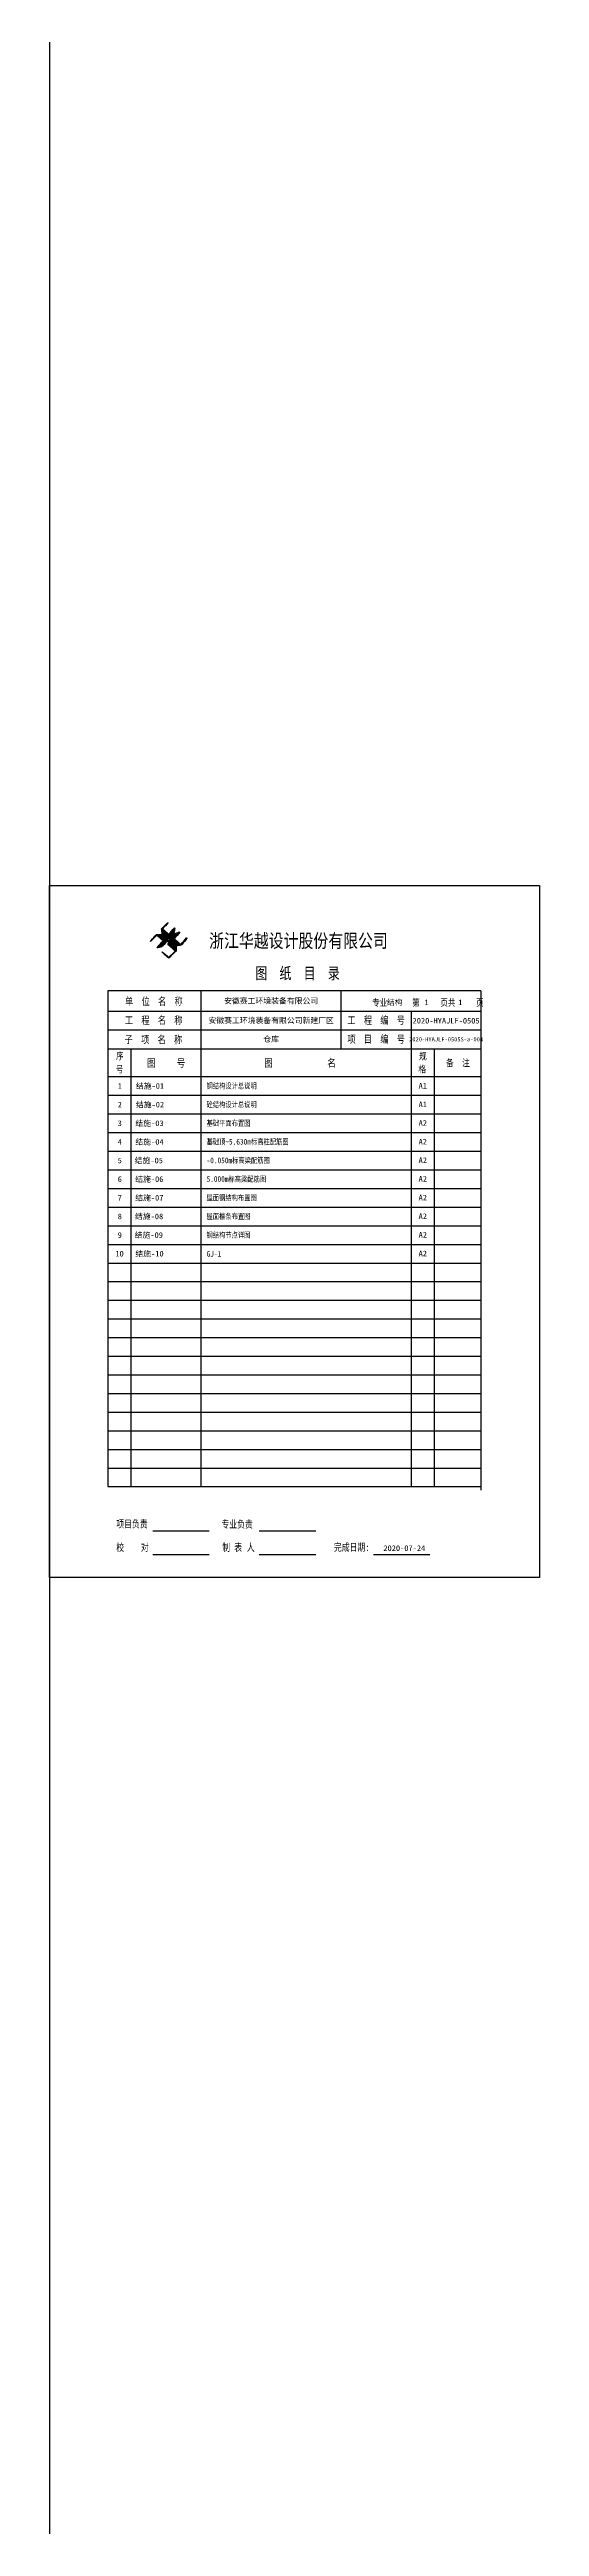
# Model space of a CAD drawing. Extents: x 1885024 to 3341100, y 16453725 to 19955423.
# Drawn here: x 3164089 to 3185089, y 18973674 to 19079999 of the extents above; entities that cross this region are included whole.
import ezdxf

# ---------------------------------------------------------------- set-up
doc = ezdxf.new("R2010")
doc.units = 0
doc.header["$LTSCALE"] = 1000
doc.header["$MEASUREMENT"] = 0
doc.layers.add('TK', color=4, linetype='Continuous')
doc.layers.add('YK校对', color=14, linetype='Continuous')
doc.styles.add('-宋体', font='', dxfattribs={"width": 0.8})
doc.styles.add('图框文字3', font='', dxfattribs={"width": 0.8})
doc.styles.add('图签宋体', font='', dxfattribs={"height": 300})
doc.styles.get('-宋体').set_extended_font_data('SimSun')
doc.styles.get('图框文字3').set_extended_font_data('SimSun')
doc.styles.get('图签宋体').set_extended_font_data('NSimSun')

# ---------------------------------------------------------------- blocks, each defined once
blk = doc.blocks.new('GeYuanFrame_30468476', base_point=(9.3, 2.3))
at = {"layer": 'TK'}
h = blk.add_hatch(color=256, dxfattribs=at)
h.dxf.hatch_style = 2
edge = h.paths.add_edge_path()
edge.add_spline(control_points=[(55.2, 277.9), (55.2, 277.9), (55.2, 277.9), (54.3, 277.1), (53.5, 276.2), (52.6, 275.3), (52.3, 275.4), (52.6, 275.6), (52.8, 275.8), (53.5, 276.6), (54.4, 277.5), (55.1, 278.3), (55.7, 278.3), (56.4, 278.3), (56.9, 278.3), (57, 278.3), (57.2, 278.4), (57.3, 278.3), (57.6, 278.2), (57.8, 277.9), (58, 277.7), (58.7, 277.1), (59.5, 276.6), (60.1, 276), (59.4, 275.1), (58.6, 274.3), (57.9, 273.4), (57.8, 273.3), (57.6, 273.1), (57.5, 273.1), (57.4, 273), (57.2, 273), (57, 272.9), (56.6, 272.8), (56.3, 272.7), (55.9, 272.6), (55.7, 272.6), (55.5, 272.5), (55.4, 272.6), (55.4, 272.8), (55.6, 272.9), (55.7, 273), (56.5, 273.9), (57.3, 274.8), (58, 275.6), (57.1, 276.4), (56.2, 277.2), (55.2, 277.9)], knot_values=[-1, 0, 0, 0, 0, 0, 1, 1, 1, 2, 2, 2, 3, 3, 3, 4, 4, 4, 5, 5, 5, 6, 6, 6, 7, 7, 7, 8, 8, 8, 9, 9, 9, 10, 10, 10, 11, 11, 11, 12, 12, 12, 13, 13, 13, 14, 14, 14, 15, 15, 15, 15], degree=3, periodic=0)
h = blk.add_hatch(color=256, dxfattribs=at)
h.dxf.hatch_style = 2
edge = h.paths.add_edge_path()
edge.add_spline(control_points=[(59.7, 276.9), (59.7, 276.9), (59.7, 276.9), (59, 277.5), (58.3, 278), (57.6, 278.6), (57.6, 279.3), (57.4, 280), (57.3, 280.7), (58.2, 281.7), (59.1, 282.6), (60.1, 283.5), (60.1, 283.5), (60.2, 283.4), (60.2, 283.4), (59.4, 282.5), (58.5, 281.7), (57.7, 280.7), (58.6, 279.9), (59.5, 279.2), (60.4, 278.4), (61.2, 279.3), (62, 280.3), (62.8, 281.2), (63.1, 281.1), (63, 280.9), (62.9, 280.5), (62.9, 280.1), (62.8, 279.8), (62.7, 279.5), (62.7, 279.3), (62.7, 279.1), (62.6, 279), (62.5, 278.8), (62.2, 278.5), (62, 278.3), (61.5, 277.7), (61.1, 277.2), (60.6, 276.6), (60.5, 276.5), (60.4, 276.3), (60.4, 276.3), (60.3, 276.3), (59.8, 276.8), (59.7, 276.9)], knot_values=[-1, 0, 0, 0, 0, 0, 1, 1, 1, 2, 2, 2, 3, 3, 3, 4, 4, 4, 5, 5, 5, 6, 6, 6, 7, 7, 7, 8, 8, 8, 9, 9, 9, 10, 10, 10, 11, 11, 11, 12, 12, 12, 13, 13, 13, 14, 14, 14, 14], degree=3, periodic=0)
h = blk.add_hatch(color=256, dxfattribs=at)
h.dxf.hatch_style = 2
edge = h.paths.add_edge_path()
edge.add_spline(control_points=[(63.9, 279), (63.9, 279), (63.9, 279), (64.3, 279.2), (64.6, 279.3), (64.9, 279.4), (65, 279.4), (65.1, 279.4), (65.1, 279.3), (64.4, 278.3), (63.5, 277.4), (62.7, 276.5), (63.7, 275.7), (64.6, 274.9), (65.6, 274), (66.4, 274.9), (67.2, 275.9), (68, 276.9), (68.1, 276.9), (68.1, 276.8), (68.2, 276.7), (67.6, 275.8), (66.7, 274.9), (66, 274), (65.9, 273.9), (65.8, 273.7), (65.6, 273.7), (65.4, 273.6), (64.9, 273.6), (64.7, 273.6), (64.3, 273.5), (64, 273.5), (63.7, 273.4), (62.8, 274.2), (62, 274.9), (61.1, 275.7), (61, 275.8), (60.7, 275.9), (60.7, 276), (60.7, 276), (60.9, 276.2), (61, 276.3), (61.5, 276.9), (61.9, 277.4), (62.4, 278), (62.6, 278.2), (62.8, 278.5), (63, 278.6), (63.2, 278.8), (63.6, 278.9), (63.9, 279)], knot_values=[-1, 0, 0, 0, 0, 0, 1, 1, 1, 2, 2, 2, 3, 3, 3, 4, 4, 4, 5, 5, 5, 6, 6, 6, 7, 7, 7, 8, 8, 8, 9, 9, 9, 10, 10, 10, 11, 11, 11, 12, 12, 12, 13, 13, 13, 14, 14, 14, 15, 15, 15, 16, 16, 16, 16], degree=3, periodic=0)
h = blk.add_hatch(color=256, dxfattribs=at)
h.dxf.hatch_style = 2
edge = h.paths.add_edge_path()
edge.add_spline(control_points=[(57.6, 270.9), (57.6, 270.9), (57.6, 270.9), (58.6, 270.2), (59.4, 269.4), (60.3, 268.6), (61.3, 269.4), (62.3, 270.3), (63.2, 271.2), (62.4, 272), (61.4, 272.8), (60.5, 273.6), (60.4, 273.7), (60.2, 273.9), (60.1, 273.9), (60.1, 274.1), (60.2, 274.6), (60.3, 274.8), (60.3, 275.1), (60.4, 275.5), (60.4, 275.7), (61.5, 274.9), (62.5, 274), (63.5, 273.1), (63.5, 272.5), (63.5, 271.9), (63.6, 271.2), (62.7, 270.3), (61.7, 269.5), (60.8, 268.6), (60.7, 268.5), (60.5, 268.2), (60.4, 268.2), (60.2, 268.2), (59.7, 268.7), (59.6, 268.8), (59.1, 269.3), (58.6, 269.7), (58.2, 270.1), (57.9, 270.3), (57.7, 270.5), (57.5, 270.7), (57.5, 270.8), (57.6, 270.8), (57.6, 270.9)], knot_values=[-1, 0, 0, 0, 0, 0, 1, 1, 1, 2, 2, 2, 3, 3, 3, 4, 4, 4, 5, 5, 5, 6, 6, 6, 7, 7, 7, 8, 8, 8, 9, 9, 9, 10, 10, 10, 11, 11, 11, 12, 12, 12, 13, 13, 13, 14, 14, 14, 14], degree=3, periodic=0)
for p, q in [((9.3, 299.3), (219.3, 299.3)), ((9.3, 2.3), (9.3, 299.3)), ((219.3, 299.3), (219.3, 2.3)), ((34.2, 254.1), (34.3, 41.3)), ((194.2, 254.1), (34.2, 254.1)), ((194.3, 245.3), (34.3, 245.3)), ((74.3, 41.3), (74.3, 254.1)), ((134.3, 229.3), (134.3, 254.1)), ((164.3, 245.3), (164.3, 41.3)), ((194.3, 39.8), (194.3, 254.1)), ((194.3, 237.3), (34.3, 237.3)), ((34.3, 229.3), (194.3, 229.3)), ((44.3, 41.3), (44.3, 229.3)), ((174.3, 41.3), (174.3, 229.3)), ((34.3, 217.3), (194.3, 217.3)), ((34.3, 209.3), (194.3, 209.3)), ((34.3, 201.3), (194.3, 201.3)), ((34.3, 193.3), (194.3, 193.3)), ((34.3, 185.3), (194.3, 185.3)), ((34.3, 177.3), (194.3, 177.3)), ((34.3, 169.3), (194.3, 169.3)), ((34.3, 161.3), (194.3, 161.3)), ((34.3, 153.3), (194.3, 153.3)), ((34.3, 145.3), (194.3, 145.3)), ((34.3, 137.3), (194.3, 137.3)), ((34.3, 129.3), (194.3, 129.3)), ((34.3, 121.3), (194.3, 121.3)), ((34.3, 113.3), (194.3, 113.3)), ((34.3, 105.3), (194.3, 105.3)), ((34.3, 97.3), (194.3, 97.3)), ((34.3, 89.3), (194.3, 89.3)), ((34.3, 81.3), (194.3, 81.3)), ((34.3, 73.3), (194.3, 73.3)), ((34.3, 65.3), (194.3, 65.3)), ((34.3, 57.3), (194.3, 57.3)), ((34.3, 49.3), (194.3, 49.3)), ((34.3, 41.3), (194.3, 41.3)), ((53.5, 22.3), (77.7, 22.3)), ((99.2, 22.3), (123.4, 22.3)), ((53.5, 12.2), (77.7, 12.2)), ((99.2, 12.2), (123.4, 12.2)), ((148.1, 12.2), (172.3, 12.2)), ((219.3, 2.3), (9.3, 2.3))]:
    blk.add_line(p, q, dxfattribs=at)
for points in [[(55.2, 277.9), (54.3, 277.1), (53.5, 276.2), (52.6, 275.3)], [(52.8, 275.8), (53.5, 276.6), (54.4, 277.5), (55.1, 278.3)], [(55.1, 278.3), (55.7, 278.3), (56.4, 278.3), (56.9, 278.3)], [(58, 275.6), (57.1, 276.4), (56.2, 277.2), (55.2, 277.9)], [(56.9, 278.3), (57, 278.3), (57.2, 278.4), (57.3, 278.3)], [(57.3, 280.7), (58.2, 281.7), (59.1, 282.6), (60.1, 283.5)], [(57.6, 278.6), (57.6, 279.3), (57.4, 280), (57.3, 280.7)], [(57.3, 278.3), (57.6, 278.2), (57.8, 277.9), (58, 277.7)], [(59.7, 276.9), (59, 277.5), (58.3, 278), (57.6, 278.6)], [(60.2, 283.4), (59.4, 282.5), (58.5, 281.7), (57.7, 280.7)], [(57.7, 280.7), (58.6, 279.9), (59.5, 279.2), (60.4, 278.4)], [(58, 277.7), (58.7, 277.1), (59.5, 276.6), (60.1, 276)], [(60.4, 276.3), (60.3, 276.3), (59.8, 276.8), (59.7, 276.9)], [(60.1, 283.5), (60.1, 283.5), (60.2, 283.4), (60.2, 283.4)], [(60.4, 278.4), (61.2, 279.3), (62, 280.3), (62.8, 281.2)], [(60.6, 276.6), (60.5, 276.5), (60.4, 276.3), (60.4, 276.3)], [(62, 278.3), (61.5, 277.7), (61.1, 277.2), (60.6, 276.6)], [(61, 276.3), (61.5, 276.9), (61.9, 277.4), (62.4, 278)], [(62.6, 279), (62.5, 278.8), (62.2, 278.5), (62, 278.3)], [(62.4, 278), (62.6, 278.2), (62.8, 278.5), (63, 278.6)], [(62.7, 279.5), (62.7, 279.3), (62.7, 279.1), (62.6, 279)], [(62.9, 280.5), (62.9, 280.1), (62.8, 279.8), (62.7, 279.5)], [(65.1, 279.3), (64.4, 278.3), (63.5, 277.4), (62.7, 276.5)], [(62.7, 276.5), (63.7, 275.7), (64.6, 274.9), (65.6, 274)], [(62.8, 281.2), (63.1, 281.1), (63, 280.9), (62.9, 280.5)], [(63, 278.6), (63.2, 278.8), (63.6, 278.9), (63.9, 279)], [(63.9, 279), (64.3, 279.2), (64.6, 279.3), (64.9, 279.4)], [(64.9, 279.4), (65, 279.4), (65.1, 279.4), (65.1, 279.3)], [(65.6, 274), (66.4, 274.9), (67.2, 275.9), (68, 276.9)], [(68.2, 276.7), (67.6, 275.8), (66.7, 274.9), (66, 274)], [(68, 276.9), (68.1, 276.9), (68.1, 276.8), (68.2, 276.7)], [(52.6, 275.3), (52.3, 275.4), (52.6, 275.6), (52.8, 275.8)], [(55.4, 272.6), (55.4, 272.8), (55.6, 272.9), (55.7, 273)], [(55.9, 272.6), (55.7, 272.6), (55.5, 272.5), (55.4, 272.6)], [(55.7, 273), (56.5, 273.9), (57.3, 274.8), (58, 275.6)], [(57, 272.9), (56.6, 272.8), (56.3, 272.7), (55.9, 272.6)], [(57.5, 273.1), (57.4, 273), (57.2, 273), (57, 272.9)], [(57.9, 273.4), (57.8, 273.3), (57.6, 273.1), (57.5, 273.1)], [(57.5, 270.7), (57.5, 270.8), (57.6, 270.8), (57.6, 270.9)], [(58.2, 270.1), (57.9, 270.3), (57.7, 270.5), (57.5, 270.7)], [(57.6, 270.9), (58.6, 270.2), (59.4, 269.4), (60.3, 268.6)], [(60.1, 276), (59.4, 275.1), (58.6, 274.3), (57.9, 273.4)], [(59.6, 268.8), (59.1, 269.3), (58.6, 269.7), (58.2, 270.1)], [(60.4, 268.2), (60.2, 268.2), (59.7, 268.7), (59.6, 268.8)], [(60.1, 273.9), (60.1, 274.1), (60.2, 274.6), (60.3, 274.8)], [(60.5, 273.6), (60.4, 273.7), (60.2, 273.9), (60.1, 273.9)], [(60.3, 274.8), (60.3, 275.1), (60.4, 275.5), (60.4, 275.7)], [(60.3, 268.6), (61.3, 269.4), (62.3, 270.3), (63.2, 271.2)], [(60.4, 275.7), (61.5, 274.9), (62.5, 274), (63.5, 273.1)], [(60.8, 268.6), (60.7, 268.5), (60.5, 268.2), (60.4, 268.2)], [(63.2, 271.2), (62.4, 272), (61.4, 272.8), (60.5, 273.6)], [(60.7, 276), (60.7, 276), (60.9, 276.2), (61, 276.3)], [(61.1, 275.7), (61, 275.8), (60.7, 275.9), (60.7, 276)], [(63.6, 271.2), (62.7, 270.3), (61.7, 269.5), (60.8, 268.6)], [(63.7, 273.4), (62.8, 274.2), (62, 274.9), (61.1, 275.7)], [(63.5, 273.1), (63.5, 272.5), (63.5, 271.9), (63.6, 271.2)], [(64.7, 273.6), (64.3, 273.5), (64, 273.5), (63.7, 273.4)], [(65.6, 273.7), (65.4, 273.6), (64.9, 273.6), (64.7, 273.6)], [(66, 274), (65.9, 273.9), (65.8, 273.7), (65.6, 273.7)]]:
    blk.add_open_spline(points, degree=3, dxfattribs=at)
at = {"layer": 'TK', "style": '-宋体'}
for s, height, width, p in [('浙江华越设计股份有限公司', 5.85, 0.8, (77.7, 272.7)), ('图  纸  目  录', 5, 0.76, (97.5, 259.2)), (' 单  位  名  称', 3.2, 0.78, (39.9, 248)), (' 专业      第     页共     页', 3, 0.76, (145.9, 247.6)), (' 子  项  名  称 ', 3.2, 0.78, (39.7, 231.6)), (' 工  程  名  称 ', 3.2, 0.78, (39.8, 239.9)), (' 项  目  编  号', 3.2, 0.78, (135.2, 231.8)), (' 工  程  编  号', 3.2, 0.78, (135.2, 239.9)), ('序', 3, 0.76, (37.8, 224.7)), ('图     号', 3.3, 0.8, (51.1, 221.5)), ('图             名', 3.3, 0.8, (101.3, 221.5)), ('规', 3, 0.8, (167.7, 224.6)), ('备  注', 3, 0.8, (179.2, 221.7)), ('号', 3, 0.76, (37.7, 219)), ('格', 3, 0.8, (167.4, 219)), ('项目负责 ', 3.2, 0.75, (37.9, 23.7)), ('专业负责 ', 3.2, 0.75, (83, 23.6)), ('校    对', 3.2, 0.75, (37.9, 13.6)), ('制    人', 3.2, 0.75, (83.3, 13.6)), ('表', 3.2, 0.75, (88.5, 13.6)), ('完成日期:', 3.2, 0.75, (131.2, 13.7))]:
    blk.add_text(s, height=height, dxfattribs=dict(at, width=width)).set_placement(p)
at = {"layer": 'TK', "style": '图签宋体'}
for s, p in [('结构', (153.9, 248)), ('1', (170, 248)), ('1', (184.5, 248)), ('1', (38.5, 212.1)), ('结施-01', (46.3, 212.1)), ('2', (38.5, 204.1)), ('结施-02', (46.3, 204.1)), ('3', (38.5, 196.1)), ('结施-03', (46.1, 196.1)), ('4', (38.5, 188.1)), ('5', (38.5, 180.1)), ('结施-05', (45.8, 180.1)), ('结施-04', (46.1, 188.1)), ('6', (38.5, 172.1)), ('结施-06', (46, 172.1)), ('7', (38.5, 164.1)), ('结施-07', (46, 164.1)), ('8', (38.5, 156.1)), ('9', (38.5, 148.1)), ('结施-09', (45.8, 148.1)), ('结施-08', (45.9, 156.1)), ('10', (37.5, 140.1)), ('结施-10', (46.1, 140.1)), ('2020-07-24', (152.4, 13.7))]:
    blk.add_text(s, height=2.4, dxfattribs=at).set_placement(p)
at = {"layer": 'TK'}
for s, insert, char_height, width, attachment_point, style in [('安徽赛工环境装备有限公司', (104.3, 249.7), 2.4, 60.003, 5, '图签宋体'), ('安徽赛工环境装备有限公司新建厂区', (104.3, 241.3), 2.4, 60.003, 5, '图签宋体'), ('仓库', (104.3, 233.3), 2.4, 60.003, 5, '图签宋体'), ('2020-HYAJLF-0505S-a-004', (179.3, 233.3), 1.764, 30, 5, '图签宋体'), ('2020-HYAJLF-0505', (179.3, 241.3), 2.4, 30, 5, '图签宋体'), ('钢结构设计总说明', (76.6, 213.2), 2.4, 87.696, 4, '图框文字3'), ('A1', (169.3, 213.4), 2.4, 10, 5, '图签宋体'), ('砼结构设计总说明', (76.6, 205.2), 2.4, 87.696, 4, '图框文字3'), ('A1', (169.3, 205.4), 2.4, 10, 5, '图签宋体'), ('基础平面布置图', (76.6, 197.2), 2.4, 87.696, 4, '图框文字3'), ('A2', (169.3, 197.4), 2.4, 10, 5, '图签宋体'), ('基础顶~5.630m标高柱配筋图', (76.6, 189.2), 2.4, 87.696, 4, '图框文字3'), ('-0.050m标高梁配筋图', (76.6, 181.2), 2.4, 87.696, 4, '图框文字3'), ('A2', (169.3, 189.4), 2.4, 10, 5, '图签宋体'), ('A2', (169.3, 181.4), 2.4, 10, 5, '图签宋体'), ('5.000m标高梁配筋图', (76.6, 173.2), 2.4, 87.696, 4, '图框文字3'), ('A2', (169.3, 173.4), 2.4, 10, 5, '图签宋体'), ('屋面钢结构布置图', (76.6, 165.2), 2.4, 87.696, 4, '图框文字3'), ('A2', (169.3, 165.4), 2.4, 10, 5, '图签宋体'), ('屋面檩条布置图', (76.6, 157.2), 2.4, 87.696, 4, '图框文字3'), ('钢结构节点详图', (76.6, 149.2), 2.4, 87.696, 4, '图框文字3'), ('A2', (169.3, 157.4), 2.4, 10, 5, '图签宋体'), ('A2', (169.3, 149.4), 2.4, 10, 5, '图签宋体'), ('GJ-1', (76.6, 141.2), 2.4, 87.696, 4, '图框文字3'), ('A2', (169.3, 141.4), 2.4, 10, 5, '图签宋体')]:
    blk.add_mtext(s, dxfattribs=dict(at, insert=insert, char_height=char_height, width=width, attachment_point=attachment_point, style=style))

msp = doc.modelspace()

# ---------------------------------------------------------------- linework, layer by layer
msp.add_lwpolyline([(3164088.7, 19955423.3), (3164088.7, 16453724.8)])

# ---------------------------------------------------------------- block references
at = {"layer": 'YK校对', "color": 1, "xscale": 100, "yscale": 100, "zscale": 100}
msp.add_blockref('GeYuanFrame_30468476', (3164088.7, 19014409.3), dxfattribs=at)

doc.saveas('drawing.dxf')
